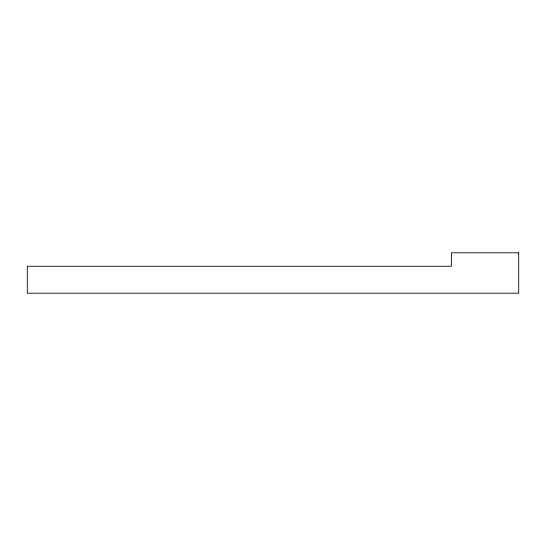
<?xml version="1.0" encoding="UTF-8"?>
<svg xmlns="http://www.w3.org/2000/svg" width="546" height="546" viewBox="0 0 546 546"><rect width="100%" height="100%" fill="white"/><g stroke="black" fill="none" stroke-linecap="round" stroke-linejoin="round"><path stroke-width="0.82" d="M518.7 252.805L451.385 252.805L451.385 266.271L27.3 266.271L27.3 293.195L518.7 293.195L518.7 252.805"/></g></svg>
